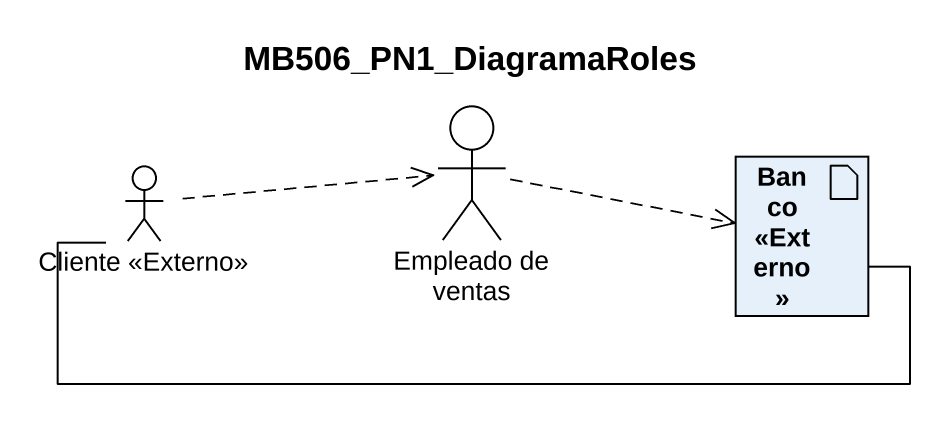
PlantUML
@startuml
title MB506_PN1_DiagramaRoles
actor "Empleado de ventas" as Empleado_de_ventas
artifact "Banco <<Externo>>" as Banco_Externo
actor "Cliente <<Externo>>" as Cliente_Externo
Empleado_de_ventas .right.> Banco_Externo
Banco_Externo -left- Cliente_Externo
Cliente_Externo .right.> Empleado_de_ventas
@enduml
